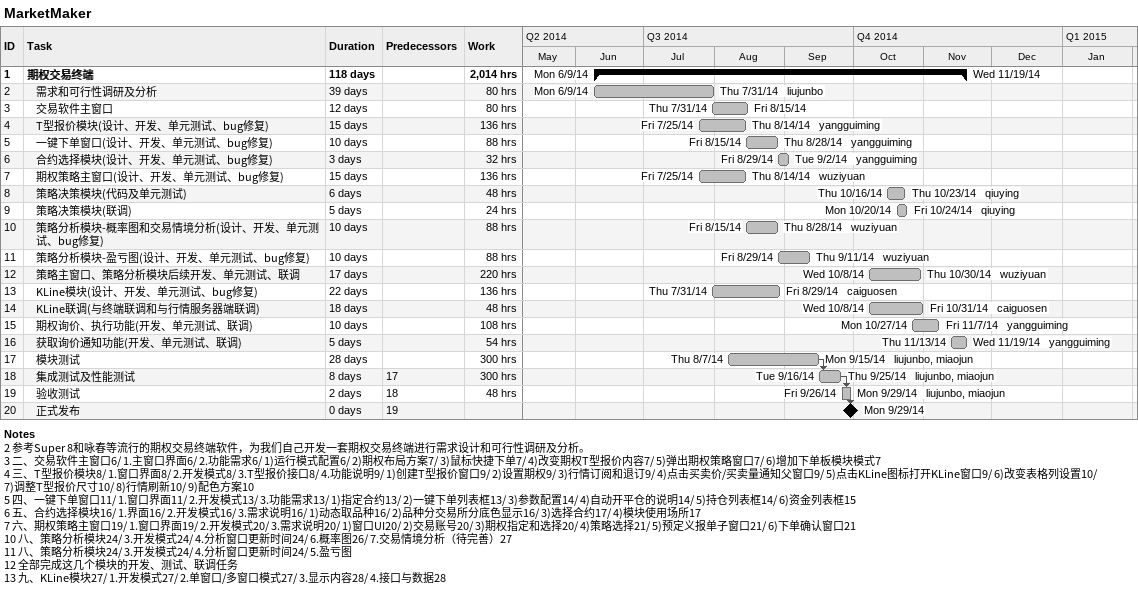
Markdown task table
MarketMaker

| ID | Level | Task | Duration | Start | Finish | Predecessors | Resources | Work (h) |
|---|---|---|---|---|---|---|---|---|
| 1 | 1 | **期权交易终端** | 118d | 2014-06-09 | 2014-11-19 |  |  | 2014 |
| 2 | 2 | 需求和可行性调研及分析 | 39d | 2014-06-09 | 2014-07-31 |  | liujunbo | 80 |
| 3 | 2 | 交易软件主窗口 | 12d | 2014-07-31 | 2014-08-15 |  |  | 80 |
| 4 | 2 | T型报价模块(设计、开发、单元测试、bug修复) | 15d | 2014-07-25 | 2014-08-14 |  | yangguiming | 136 |
| 5 | 2 | 一键下单窗口(设计、开发、单元测试、bug修复) | 10d | 2014-08-15 | 2014-08-28 |  | yangguiming | 88 |
| 6 | 2 | 合约选择模块(设计、开发、单元测试、bug修复) | 3d | 2014-08-29 | 2014-09-02 |  | yangguiming | 32 |
| 7 | 2 | 期权策略主窗口(设计、开发、单元测试、bug修复) | 15d | 2014-07-25 | 2014-08-14 |  | wuziyuan | 136 |
| 8 | 2 | 策略决策模块(代码及单元测试) | 6d | 2014-10-16 | 2014-10-23 |  | qiuying | 48 |
| 9 | 2 | 策略决策模块(联调) | 5d | 2014-10-20 | 2014-10-24 |  | qiuying | 24 |
| 10 | 2 | 策略分析模块-概率图和交易情境分析(设计、开发、单元测试、bug修复) | 10d | 2014-08-15 | 2014-08-28 |  | wuziyuan | 88 |
| 11 | 2 | 策略分析模块-盈亏图(设计、开发、单元测试、bug修复) | 10d | 2014-08-29 | 2014-09-11 |  | wuziyuan | 88 |
| 12 | 2 | 策略主窗口、策略分析模块后续开发、单元测试、联调 | 17d | 2014-10-08 | 2014-10-30 |  | wuziyuan | 220 |
| 13 | 2 | KLine模块(设计、开发、单元测试、bug修复) | 22d | 2014-07-31 | 2014-08-29 |  | caiguosen | 136 |
| 14 | 2 | KLine联调(与终端联调和与行情服务器端联调) | 18d | 2014-10-08 | 2014-10-31 |  | caiguosen | 48 |
| 15 | 2 | 期权询价、执行功能(开发、单元测试、联调) | 10d | 2014-10-27 | 2014-11-07 |  | yangguiming | 108 |
| 16 | 2 | 获取询价通知功能(开发、单元测试、联调) | 5d | 2014-11-13 | 2014-11-19 |  | yangguiming | 54 |
| 17 | 2 | 模块测试 | 28d | 2014-08-07 | 2014-09-15 |  | liujunbo, miaojun | 300 |
| 18 | 2 | 集成测试及性能测试 | 8d | 2014-09-16 | 2014-09-25 | 17 | liujunbo, miaojun | 300 |
| 19 | 2 | 验收测试 | 2d | 2014-09-26 | 2014-09-29 | 18 | liujunbo, miaojun | 48 |
| 20 | 2 | 正式发布 | 0d | 2014-09-29 | 2014-09-29 | 19 |  |  |

Notes
- 2: 参考Super 8和咏春等流行的期权交易终端软件，为我们自己开发一套期权交易终端进行需求设计和可行性调研及分析。
- 3: 二、交易软件主窗口6/ 1.主窗口界面6/ 2.功能需求6/ 1)运行模式配置6/ 2)期权布局方案7/ 3)鼠标快捷下单7/ 4)改变期权T型报价内容7/ 5)弹出期权策略窗口7/ 6)增加下单板模块模式7
- 4: 三、T型报价模块8/ 1.窗口界面8/ 2.开发模式8/ 3.T型报价接口8/ 4.功能说明9/ 1)创建T型报价窗口9/ 2)设置期权9/ 3)行情订阅和退订9/ 4)点击买卖价/买卖量通知父窗口9/ 5)点击KLine图标打开KLine窗口9/ 6)改变表格列设置10/ 7)调整T型报价尺寸10/ 8)行情刷新10/ 9)配色方案10
- 5: 四、一键下单窗口11/ 1.窗口界面11/ 2.开发模式13/ 3.功能需求13/ 1)指定合约13/ 2)一键下单列表框13/ 3)参数配置14/ 4)自动开平仓的说明14/ 5)持仓列表框14/ 6)资金列表框15
- 6: 五、合约选择模块16/ 1.界面16/ 2.开发模式16/ 3.需求说明16/ 1)动态取品种16/ 2)品种分交易所分底色显示16/ 3)选择合约17/ 4)模块使用场所17
- 7: 六、期权策略主窗口19/ 1.窗口界面19/ 2.开发模式20/ 3.需求说明20/ 1)窗口UI20/ 2)交易账号20/ 3)期权指定和选择20/ 4)策略选择21/ 5)预定义报单子窗口21/ 6)下单确认窗口21
- 10: 八、策略分析模块24/ 3.开发模式24/ 4.分析窗口更新时间24/ 6.概率图26/ 7.交易情境分析（待完善）27
- 11: 八、策略分析模块24/ 3.开发模式24/ 4.分析窗口更新时间24/ 5.盈亏图
- 12: 全部完成这几个模块的开发、测试、联调任务
- 13: 九、KLine模块27/ 1.开发模式27/ 2.单窗口/多窗口模式27/ 3.显示内容28/ 4.接口与数据28
